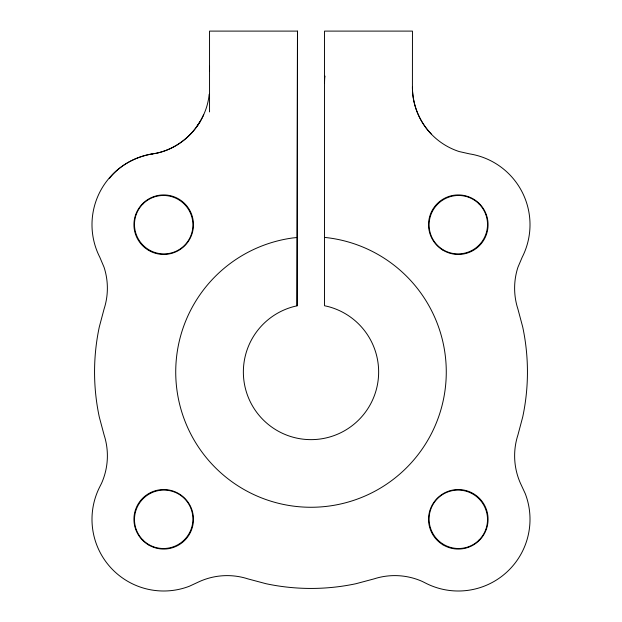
<?xml version="1.0" encoding="UTF-8"?>
<svg xmlns="http://www.w3.org/2000/svg" width="622" height="622" viewBox="0 0 622 622"><rect width="100%" height="100%" fill="white"/><g stroke="black" fill="none" stroke-linecap="round" stroke-linejoin="round"><path stroke-width="0.93" d="M431.217 133.909C419.197 121.562 412.479 104.418 412.417 87.228L412.456 31.1L324.528 31.1L324.528 305.744L327.825 306.483A67.635 67.635 0 0 1 366.545 410.598A67.635 67.635 0 0 1 255.463 410.598A67.635 67.635 0 0 1 294.183 306.483L297.052 305.837L297.471 31.1L209.544 31.1L209.544 111.929M297.052 305.837L297.471 31.1M209.163 94.256C206.418 123.988 181.865 150.003 152.196 153.937M196.459 127.137L200.471 121.01M109.301 178.553C120.435 164.115 138.084 155.617 155.959 153.346A67.635 67.635 0 0 0 203.682 114.697M297.471 237.464L292.48 237.993A135.277 135.277 0 0 0 197.64 445.811A135.277 135.277 0 0 0 426.054 443.144A135.277 135.277 0 0 0 326.387 237.596L324.528 237.441M209.544 66.305L209.544 71.592M412.417 87.228A67.635 67.635 0 0 0 459.153 151.55L469.524 153.875A71.693 71.693 0 0 1 522.192 257.236L517.924 267.289A67.635 67.635 0 0 0 517.924 309.087L522.713 326.993A216.44 216.44 0 0 1 522.713 416.997L517.939 434.926A67.635 67.635 0 0 0 520.474 483.341L525.24 493.611A71.693 71.693 0 0 1 425.759 583.187L422.315 581.453A67.635 67.635 0 0 0 373.908 578.919L356.002 583.708A216.44 216.44 0 0 1 265.998 583.708L248.069 578.927A67.635 67.635 0 0 0 199.654 581.469L189.383 586.235A71.693 71.693 0 0 1 99.808 486.754L101.541 483.31A67.635 67.635 0 0 0 104.076 434.902L99.287 416.997A216.44 216.44 0 0 1 99.287 326.993L104.061 309.064A67.635 67.635 0 0 0 104.061 267.258L99.808 257.236A71.693 71.693 0 0 1 152.476 153.875M324.536 83.55A29.405 2.822 84.5 0 1 325.034 76.109M443.019 250.223A29.763 29.763 0 0 0 488.068 225.156A29.763 29.763 0 0 0 443.836 198.682A29.763 29.763 0 0 0 443.019 250.223M148.409 250.223A29.763 29.763 0 0 0 193.45 225.156A29.763 29.763 0 0 0 149.218 198.682A29.763 29.763 0 0 0 148.409 250.223M148.409 544.841A29.763 29.763 0 0 0 193.45 519.774A29.763 29.763 0 0 0 149.218 493.3A29.763 29.763 0 0 0 148.409 544.841M443.019 544.841A29.763 29.763 0 0 0 488.068 519.774A29.763 29.763 0 0 0 443.836 493.3A29.763 29.763 0 0 0 443.019 544.841M142.943 203.938A29.421 29.125 45 0 0 143.099 245.286A29.421 29.125 45 0 0 184.446 245.441A29.421 29.125 45 0 0 184.291 204.094A29.421 29.125 45 0 0 142.943 203.938M479.057 203.938A29.421 29.125 -45 0 0 437.709 204.094A29.421 29.125 -45 0 0 437.554 245.441A29.421 29.125 -45 0 0 478.901 245.286A29.421 29.125 -45 0 0 479.057 203.938M479.057 540.052A29.421 29.125 45 0 0 478.901 498.704A29.421 29.125 45 0 0 437.554 498.549A29.421 29.125 45 0 0 437.709 539.896A29.421 29.125 45 0 0 479.057 540.052M142.943 540.052A29.421 29.125 -45 0 0 184.291 539.896A29.421 29.125 -45 0 0 184.446 498.549A29.421 29.125 -45 0 0 143.099 498.704A29.421 29.125 -45 0 0 142.943 540.052"/></g></svg>
